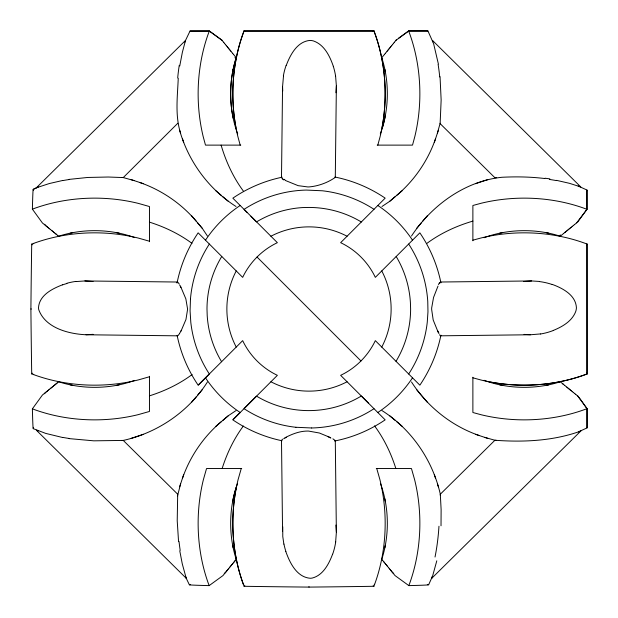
<?xml version="1.0" encoding="UTF-8"?>
<svg xmlns="http://www.w3.org/2000/svg" width="618" height="618" viewBox="0 0 618 618"><rect width="100%" height="100%" fill="white"/><g stroke="black" fill="none" stroke-linecap="round" stroke-linejoin="round"><path stroke-width="0.93" d="M241.244 468.537L238.1 479.591A132.252 93.511 -90 0 0 244.102 586.289A119.05 1.159 0.6 0 0 293.233 586.938L309 587.1L309 586.636M472.878 377.814L481.267 380.085A132.252 93.511 0 0 0 586.945 373.998L586.945 244.002L586.397 244.743M577.737 221.978L586.945 209.301L586.961 190.027L578.178 186.033M33.658 243.793L33.658 243.376M440.34 495.381L440.302 494.222L494.91 440.255L496.254 440.325M149.463 376.756L138.409 379.9A132.252 93.511 0 0 1 31.711 373.898A119.05 1.159 89.4 0 1 30.9 309L31.062 293.233A119.05 1.159 -89.4 0 1 31.711 244.102A132.252 93.511 0 0 1 138.409 238.1L149.463 241.236M282.441 178.726L281.499 177.613L282.557 86.667L283.515 75.875M285.354 180.464L298.108 185.647L307.841 186.945A11.333 3.862 -0.5 0 0 309.471 186.883C318.625 186.033 327.826 182.604 335.296 177.389L336.37 85.817L335.589 75.944M440.14 123.237L437.374 133.303M283.863 544.11L282.774 536.501L282.758 526.775M332.901 438.819L335.296 440.611L336.37 532.245L335.651 541.839M578.479 431.835L587.03 427.926L587.1 408.637L580.418 399.467M336.37 85.817L335.945 92.762M441.02 525.787L441.121 509.564L440.31 494.207M587.03 427.942L586.945 408.691L579.869 398.703M177.536 495.868L180.626 483.77M190.468 299.197L190.074 310.854L190.808 322.38A118.98 118.98 0 0 0 209.317 373.967L198.146 385.161C187.934 370.136 180.719 353.117 177.119 335.311L178.054 335.597L179.676 333.434M178.247 78.254C177.513 96.501 174.902 115.643 180.626 133.303M38.223 187.069L33.187 189.386L36.377 187.772L185.5 40.456L182.356 52.352L179.745 65.964M431.773 578.247L432.306 576.455M282.557 531.387L281.499 440.395L282.596 439.159M232.7 71.649L233.187 69.193M232.7 501.26L233.187 498.811A86.25 60.989 -90 0 1 237.559 483.5M385.3 115.813L384.813 118.262A86.25 60.989 -90 0 1 382.573 127.146M385.3 545.424L384.813 547.88M335.296 440.611L334.771 441.005M436.795 560.812L432.639 575.899L428.629 584.806A119.05 1.159 -0.6 0 0 427.355 584.628M177.034 283.106C180.595 265.145 187.864 247.988 198.146 232.847L242.673 277.366A73.48 73.48 0 0 1 277.366 242.673L232.855 198.162C247.725 188.019 264.574 180.865 282.194 177.196M440.928 335.165C437.32 353.025 430.082 370.082 419.861 385.168L375.327 340.634A73.48 73.48 0 0 1 340.634 375.327L385.161 419.854C370.066 430.082 352.986 437.374 335.087 440.912M377.814 145.122L380.085 136.732A132.252 93.511 -90 0 0 373.998 31.055L244.002 31.055A132.252 93.511 90 0 0 237.915 136.732L240.186 145.122M182.48 478.286C190.004 456.532 203.507 436.725 221.089 421.855M396.91 195.218C414.493 180.348 427.996 160.541 435.52 138.787M179.637 486.768L183.693 474.593M434.307 142.48L438.355 130.305M184.929 42.024L185.153 41.36M177.119 282.596L177.768 282.102L179.351 284.164M185.238 41.128L185.485 40.479M286.242 65.431C290.259 54.863 297.019 41.839 309.556 40.456A12.615 11.989 1.3 0 1 313.565 40.981C324.342 44.766 329.857 56.192 333.318 66.288M332.561 554.261C328.884 563.933 323.168 575.196 312.337 578.031A12.121 11.472 -1.2 0 1 310.151 578.263C296.694 577.081 289.796 562.774 285.802 551.495M185.431 40.603L190.027 31.031L209.324 30.993L221.831 40.077L223.731 42.426M438.007 286.064L433.542 297.467L431.673 307.957A11.587 3.824 -89.9 0 0 431.658 309.464L433.187 319.977L438.471 332.994M431.781 578.255L580.773 431.063M181.043 331.032L185.964 319.467L187.555 309.494A10.885 3.862 89.8 0 0 187.548 308.822L185.856 298.88L180.471 286.157M440.843 335.504L440.418 335.79L439.475 334.732M439.352 283.438L440.51 282.017L531.611 280.951L539.452 281.445M122.148 440.518L123.221 440.433C157.459 432.839 188.629 411.719 207.424 381.986M411.503 236.014C431.534 205.5 464.999 181.035 501.94 177.273C516.231 176.555 530.599 176.802 544.821 178.54M44.573 393.743L45.33 392.662M586.513 244.774L587.038 244.04A132.252 93.511 0 0 0 481.267 237.915L472.878 240.178M31.711 373.898L32.252 373.148M33.109 428.204A119.05 1.159 89.4 0 1 32.383 408.846L42.426 395.018L47.818 390.646M394.269 42.426L396.408 39.784M390.723 46.79L391.719 45.57M391.611 45.693L392.615 44.465M392.5 44.604L393.511 43.36M393.388 43.507L394.4 42.263M226.003 571.843L222.982 575.574L209.154 585.617A119.05 1.159 0.6 0 1 189.796 584.891L189.386 584.813L189.757 584.69A119.05 1.159 0.6 0 1 190.553 584.628M225.439 572.546L228.034 569.356M226.682 571.017L227.354 570.182M388.034 50.081L389.008 48.892M388.931 48.984L389.912 47.779M389.827 47.887L390.815 46.674M227.911 569.502L228.745 568.483M228.714 568.521L229.579 567.463M229.394 567.687L231.441 565.176M385.346 53.372L387.2 51.109M387.138 51.178L388.104 50.004M230.074 566.853L230.761 566.011M231.24 565.424L232.129 564.342M232.074 564.404L232.909 563.384M384.481 54.43L381.769 57.729A86.25 60.989 90 0 1 380.294 133.952M384.45 54.469L385.385 53.326M232.808 563.508L233.743 562.372M233.496 562.674L234.57 561.36M234.183 561.839L236.231 559.344A86.25 60.989 90 0 1 236.439 486.721M234.863 561.005L235.551 560.171M191.696 402.133L196.145 396.91M197.582 395.18L202.302 389.641M416.625 228.359L421.345 222.812M422.782 221.089L427.231 215.867M281.499 440.395L282.001 440.75C264.442 437.096 247.671 429.927 232.839 419.861L240.186 412.515A124.303 124.303 0 0 1 205.485 377.814M198.293 385.006L242.673 340.634A73.48 73.48 0 0 0 277.366 375.327L233.063 419.637M256.246 396.447L244.033 408.676A118.98 118.98 0 0 0 295.906 427.285M396.022 40.263L408.691 31.055L427.942 30.97L433.635 43.77L438.371 63.986M361.592 221.715L361.329 221.978A101.777 101.777 0 0 0 308.977 207.447L302.642 207.571A101.777 101.777 0 0 0 256.524 221.893M381.986 206.497L389.641 201.375L395.188 196.655M222.812 420.418L228.359 415.698L236.014 410.576M389.641 201.375L402.133 190.769M215.867 426.304L228.359 415.698M57.652 382.596L58.656 381.769A86.25 60.989 0 0 0 134.5 380.441M56.64 383.43L57.829 382.449M484.048 237.706A86.25 60.989 0 0 1 560.271 236.231L563.57 233.519M55.628 384.257L56.995 383.137M54.616 385.091L56.161 383.817M53.596 385.926L55.326 384.504M564.628 232.654L566.891 230.8M563.531 233.55L565.779 231.704M52.576 386.76L53.658 385.871M51.557 387.586L52.824 386.559M51.989 387.239L49.479 389.286M50.313 388.606L51.147 387.926M567.919 229.958L569.108 228.984M566.822 230.862L567.996 229.896M48.498 390.082L49.517 389.255M47.486 390.916L48.644 389.966M571.21 227.277L572.43 226.281M570.113 228.173L571.326 227.177M569.016 229.062L570.221 228.081M46.157 391.99L46.983 391.318M574.493 224.612L576.833 222.712M573.396 225.493L574.64 224.489M572.307 226.381L573.535 225.385M576.656 222.851L587.007 209.324L586.976 190.977M373.21 31.433L373.936 30.9L244.04 30.962A132.252 93.511 -90 0 0 235.952 127.586M373.257 31.603L373.998 31.055M244.102 586.289L244.844 585.748M398.703 38.131L408.637 30.9L427.942 30.97M224.249 573.427L225.331 572.67M284.944 437.76C292.02 434.068 299.745 431.009 307.841 431.055A11.224 3.847 0.5 0 1 308.56 431.07L319.375 433.009L330.653 437.652M553.272 330.445C562.326 326.767 571.998 321.229 575.675 311.634A13.828 13.256 86.6 0 0 576.416 307.772C575.821 295.118 562.689 288.189 552.168 284.38M580.765 431.063C553.404 440.989 523.701 442.341 494.91 440.255L484.697 437.374M62.603 284.782C52.244 288.691 39.251 295.265 38.509 307.749A12.036 11.333 -87.7 0 0 38.749 309.695C45.392 328.034 68.583 333.944 86.026 334.763L177.513 335.829M36.377 187.772L49.309 183.546L62.657 180.479M487.695 179.637L475.52 183.693M131.232 438.355L143.407 434.307M70.12 233.187L72.576 232.7M499.738 233.187L502.187 232.7M119.189 384.813L116.74 385.3M548.807 384.813L546.351 385.3M69.085 179.398L87.717 177.459L108.297 177.018L123.26 177.575L134.23 180.626M540.433 333.936L530.476 334.763L440.588 335.813M75.775 281.584L84.867 280.951L177.59 282.032M523.709 281.499L531.611 280.951M93.117 334.33L86.026 334.763M496.633 177.652L494.91 177.737L440.132 123.631L441.144 99.992L440.047 76.763M311.665 427.973L295.922 427.277M374.207 584.342L374.624 584.342M221.978 40.263L209.309 31.055L190.027 31.039M234.879 57.729L236.231 57.729A86.25 60.989 90 0 0 232.7 115.813L233.187 118.262M240.765 145.122L205.485 145.122L203.222 136.732A132.252 93.511 90 0 1 209.309 31.055M377.235 145.122L412.515 145.122L414.778 136.732A132.252 93.511 90 0 0 408.691 31.055M30.9 309L31.363 309M241.708 468.537L206.543 468.537L203.407 479.591A132.252 93.511 -90 0 0 209.154 585.617M376.292 468.537L411.457 468.537L414.593 479.591A132.252 93.511 -90 0 1 408.846 585.617A119.05 1.159 -0.6 0 0 428.204 584.891M243.793 584.342L243.376 584.342A132.252 93.511 90 0 1 236.169 488.336M84.867 280.951L93.063 281.538M530.476 334.763L524.025 334.392M122.148 177.482L123.26 177.575L177.814 123.245M69.085 438.602L93.789 440.827L123.26 440.425L177.69 494.207L177.219 520.758L178.563 541.677M546.351 232.7L548.807 233.187M116.74 232.7L119.189 233.187M502.187 385.3L499.738 384.813M72.576 385.3L70.12 384.813M62.657 437.513L45.732 433.411L33.194 428.629A119.05 1.159 89.4 0 0 33.372 427.347M556.501 180.348L569.425 183.307L580.773 186.937L432.5 40.456L432.863 41.815M139.714 182.48C161.468 190.004 181.275 203.507 196.145 221.089M411.503 381.986C427.324 406.621 451.488 425.995 479.213 435.52M440.51 282.017L440.904 282.851M131.232 179.637L143.407 183.693M475.52 434.307L487.695 438.355M38.223 430.924L36.377 430.221L186.219 578.255L182.271 563.832L179.776 550.877M179.637 130.305C188.397 161.406 208.722 189.147 236.014 206.497M381.986 410.576C411.534 429.294 432.677 460.209 440.325 494.261M392.662 572.67L393.751 573.427M244.04 30.962L244.774 31.487M244.002 31.055L244.743 31.603M408.846 585.617L395.018 575.574L391.99 571.843M373.156 585.748L373.898 586.289A132.252 93.511 90 0 0 379.9 479.591L376.756 468.537M578.216 396.408L575.574 394.269M573.396 392.5L574.64 393.511M574.493 393.388L575.737 394.4M570.221 389.912L567.919 388.034M571.326 390.815L569.016 388.931M571.21 390.723L572.43 391.719M572.307 391.611L573.535 392.615M46.157 226.003L44.573 224.249M47.486 227.084L42.426 222.982L32.383 209.154A119.05 1.159 -89.4 0 1 33.109 189.796L33.187 189.386L33.31 189.757A119.05 1.159 -89.4 0 1 33.372 190.553M46.983 226.682L48.644 228.034M48.498 227.911L49.517 228.745M566.891 387.2L564.628 385.346M566.822 387.138L567.996 388.104M49.479 228.714L50.537 229.579M50.313 229.394L51.989 230.761M51.557 230.406L52.824 231.441M484.048 380.294A86.25 60.989 0 0 0 560.271 381.769L563.57 384.481M564.674 385.385L562.442 383.554M52.576 231.24L53.658 232.129M53.596 232.074L54.616 232.909M54.492 232.808L56.64 234.57M55.326 233.496L57.829 235.551M57.652 235.404L58.656 236.231A86.25 60.989 0 0 1 134.492 237.559M215.867 190.769L221.089 195.218M222.812 196.655L228.359 201.375M396.91 421.855L402.133 426.304M389.641 415.698L395.18 420.418M250.923 216.238L256.285 221.592M257.042 257.042L360.958 360.958M247.107 212.414L244.064 209.363A119.042 119.042 0 0 1 306.289 190.074L322.395 190.784A118.973 118.973 0 0 1 373.998 209.309M368.56 403.253L361.329 396.022A101.792 101.792 0 0 1 256.555 396.153M577.737 396.022L579.715 398.68M416.625 389.641L427.231 402.133M197.582 222.812L202.302 228.359L207.424 236.014M191.696 215.867L202.302 228.359M236.231 57.729L233.519 54.43M382.596 560.348L381.769 559.344A86.25 60.989 -90 0 0 380.441 483.5M383.43 561.36L384.504 562.674M382.449 560.171L383.817 561.839M232.615 53.326L233.55 54.469M232.654 53.372L230.8 51.109M386.559 565.176L387.594 566.443M385.871 564.342L386.76 565.424M385.091 563.384L385.926 564.404M384.257 562.372L385.192 563.508M229.896 50.004L230.862 51.178M228.984 48.892L229.958 50.081M228.081 47.779L229.062 48.984M389.255 568.483L390.082 569.502M388.421 567.463L389.286 568.521M387.239 566.011L388.606 567.687M227.185 46.674L228.173 47.887M226.281 45.57L227.277 46.79M225.385 44.465L226.389 45.693M224.489 43.36L225.5 44.604M390.916 570.514L392.561 572.546M389.966 569.356L391.318 571.017M223.6 42.263L224.612 43.507M586.567 373.21L587.1 373.936L587.038 244.04M586.397 373.257L586.945 373.998M31.711 244.102L32.252 244.844M578.765 397.173L580.287 399.475M186.203 578.224L189.355 584.767M186.134 578.077L185.655 576.787M437.374 483.77L438.355 486.768M434.307 474.593L435.52 478.286M182.48 138.787L183.693 142.48M335.296 177.389L334.948 177.042C352.893 180.626 370.035 187.872 385.168 198.139L340.634 242.673A73.48 73.48 0 0 1 375.327 277.366L419.854 232.839C429.997 247.764 437.189 264.666 440.827 282.349M384.813 69.193L385.3 71.649M384.813 498.811L385.3 501.26M233.187 547.88L232.7 545.424M335.922 525.053L336.37 532.245M282.735 91.055L282.557 86.667M586.969 190.012L586.969 190.723M33.658 374.207L33.658 374.624M560.271 234.879L560.271 236.231M472.878 240.765L472.878 205.485L481.267 203.222A132.252 93.511 0 0 1 586.945 209.309M472.878 377.235L472.878 412.515L481.267 414.778A132.252 93.511 0 0 0 586.945 408.691M149.463 241.708L149.463 206.543L138.409 203.407A132.252 93.511 0 0 0 32.383 209.154M149.463 376.292L149.463 411.457L138.409 414.593A132.252 93.511 0 0 1 32.383 408.846M412.515 377.814A124.303 124.303 0 0 1 377.814 412.515M205.485 240.186A124.303 124.303 0 0 1 240.186 205.485M377.814 205.485A124.303 124.303 0 0 1 412.515 240.186M408.691 373.998A118.98 118.98 0 0 0 427.277 322.094L427.965 311.796L427.764 301.53A118.98 118.98 0 0 0 408.691 244.064M373.998 408.699A118.98 118.98 0 0 1 311.657 427.98M190.444 299.197A118.98 118.98 0 0 1 209.347 244.056M381.769 270.923A82.124 82.124 0 0 1 381.769 347.077M347.077 381.769A82.124 82.124 0 0 1 270.923 381.769M236.231 347.077A82.124 82.124 0 0 1 236.231 270.923M270.923 236.231A82.124 82.124 0 0 1 347.077 236.231M396.022 361.329A101.792 101.792 0 0 0 410.615 309L410.414 302.642A101.831 101.831 0 0 0 396.192 256.501M221.592 361.715A101.777 101.777 0 0 1 207.208 315.644L206.991 309A101.777 101.777 0 0 1 221.738 256.478M426.714 243.523A134.508 95.11 0 0 1 472.878 221.105M192.136 374.531A134.508 95.11 0 0 1 149.463 395.852M149.463 222.14A134.508 95.11 0 0 1 191.989 243.361M587.1 373.936A132.383 93.612 0 0 1 490.422 382.048M243.523 191.286A134.508 95.11 -90 0 1 221.105 145.122M374.531 425.864A134.508 95.11 -90 0 1 395.86 468.537M222.14 468.537A134.508 95.11 -90 0 1 243.361 426.011M237.706 133.952A86.25 60.989 -90 0 1 235.79 59.127M373.936 30.9A132.383 93.612 -90 0 1 382.048 127.578M373.898 586.289A119.05 1.159 -0.6 0 1 309 587.1M438.965 526.25A62.897 16.223 -85.3 0 1 435.026 557.027M283.631 438.819A69.085 4.141 -18.9 0 1 286.482 437.274M328.166 436.771A68.876 2.943 20.8 0 1 330.869 438.092M285.879 551.465A66.196 62.704 -81.3 0 1 283.956 544.087M335.728 541.855A65.987 63.021 77.7 0 1 332.631 554.284M69.185 438.471A70.946 25.137 3.4 0 1 62.789 437.397M180.186 550.399A66.056 19.243 86.3 0 1 179.019 541.407M549.371 179.429A68.868 23.839 3.2 0 1 556.223 180.572M545.022 178.223A68.953 23.376 3.3 0 1 549.85 178.88M438.108 64.372A64.473 18.517 87.1 0 1 439.738 76.964M283.901 179.969A68.938 3.886 19.8 0 1 282.349 178.988M285.014 179.884A68.969 4.009 19.4 0 1 283.732 179.158M333.303 66.296A64.643 61.939 -78.6 0 1 335.566 75.944M283.376 75.844A64.604 61.754 80.8 0 1 286.119 65.384M62.797 180.595A70.939 25.129 -3.4 0 1 69.185 179.521M177.69 77.968A64.465 18.88 -86.9 0 1 179.251 65.315M181.244 330.445A69.873 4.071 -69.4 0 1 179.838 332.978M179.73 285.207A70.421 3.515 69 0 1 180.935 287.47M66.844 283.291A67.13 63.901 12.8 0 1 75.751 281.429M62.634 284.859A67.03 63.252 10.6 0 1 66.922 283.515M439.004 333.311A67.864 3.499 70.8 0 1 437.838 331.039M438.471 284.574A67.81 3.368 -71.9 0 1 439.637 282.534M539.437 281.576A63.484 60.834 -9.8 0 1 552.121 284.489M553.303 330.514A63.461 60.85 8.7 0 1 540.449 334.014"/></g></svg>
